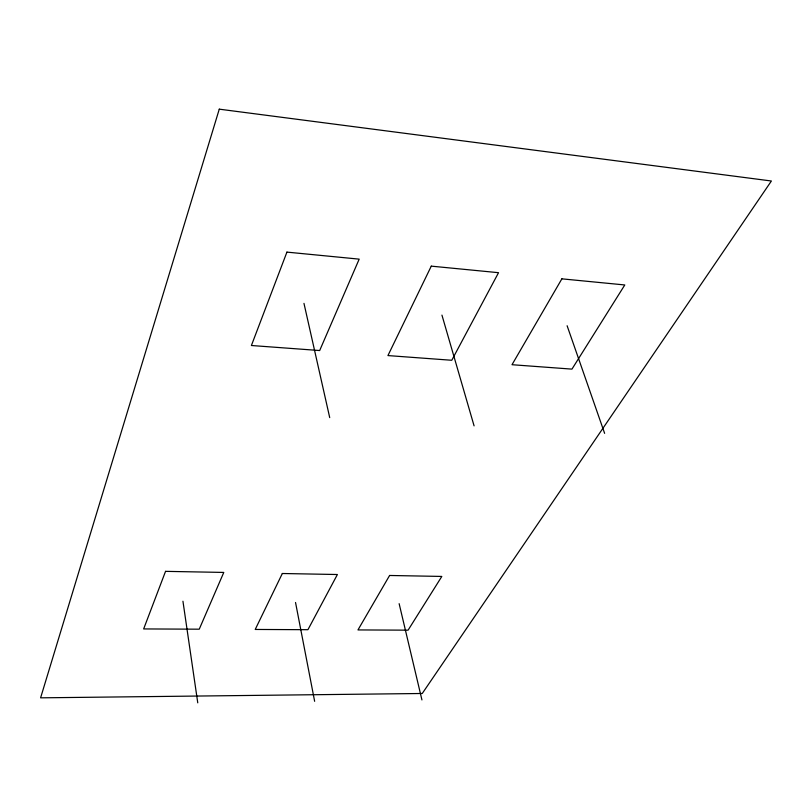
<?xml version="1.0" encoding="UTF-8"?>
<svg xmlns="http://www.w3.org/2000/svg" width="812" height="812" viewBox="0 0 812 812"><rect width="100%" height="100%" fill="white"/><g stroke="black" fill="none" stroke-linecap="round" stroke-linejoin="round"><path stroke-width="1.22" d="M567.111 325.744L604.625 433.354M441.941 315.107L474.086 425.874M399.139 603.671L421.935 699.924M303.972 303.373L329.713 417.612M295.538 602.494L314.64 701.314M182.944 601.225L197.763 702.837M219.27 109.163L40.6 697.833L422.25 693.489L771.4 181.005L219.27 109.163M165.546 571.354L143.653 628.935L199.244 629.188L223.777 572.43L165.546 571.354M286.92 252.116L251.405 345.506L319.674 350.54L359.178 259.14L286.92 252.116M282.332 573.505L255.222 629.452L307.931 629.696L337.396 574.52L282.332 573.505M431.273 266.143L387.933 355.575L451.776 360.274L498.538 272.69L431.273 266.143M389.598 575.475L357.97 629.929L408.091 630.163L441.819 576.439L389.598 575.475M561.874 278.841L512.007 364.71L571.952 369.125L624.793 284.961L561.874 278.841"/></g></svg>
